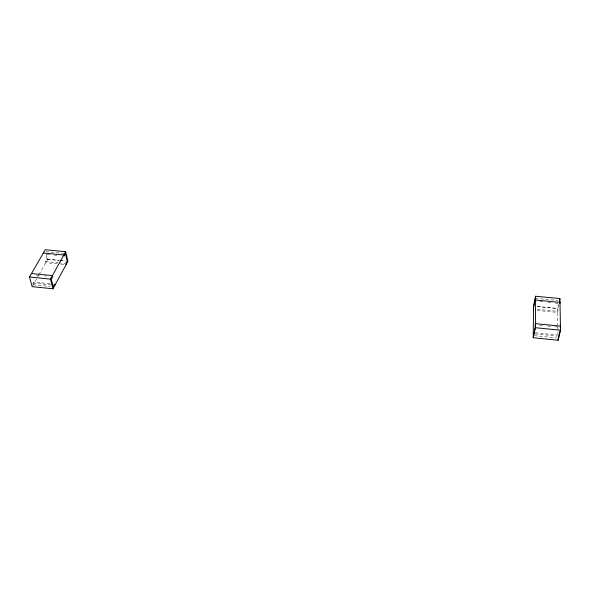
<?xml version="1.0" encoding="UTF-8"?>
<svg xmlns="http://www.w3.org/2000/svg" width="590" height="590" viewBox="0 0 590 590"><rect width="100%" height="100%" fill="white"/><g stroke="black" fill="none" stroke-linecap="round" stroke-linejoin="round"><path stroke-width="0.44" stroke-dasharray="2.95 2.21" d="M557.875 326.13L557.602 308.577L558.56 304.403M537.092 310.421L557.661 312.427L558.671 304.964M32.575 285.958L38.638 275.272M39.088 274.483L47.679 259.334L45.673 251.48M32.752 284.063L33.873 282.086L50.12 283.731M57.274 263.774L45.799 262.661L45.526 261.599L46.942 259.106L45.666 254.128M45.917 251.724L63.661 253.412M535.388 298.319L557.875 300.465M47.148 254.474L49.818 254.725M54.265 255.153L56.935 255.404M539.88 301.615L544.386 302.05M547.999 302.397L550.706 302.655M555.212 303.083L557.919 303.341M46.942 259.106L59.28 260.293M60.158 260.382L65.446 260.891M537.343 306.453L557.867 308.43M47.679 259.334L59.118 260.441M59.996 260.522L65.276 261.031M537.121 306.601L557.602 308.577M45.526 261.599L57.894 262.801M58.779 262.889L64.959 263.487M537.328 309.322L557.919 311.321M60.807 264.121L65.217 264.549M36.359 275.043L39.088 275.316M44.538 275.855L46.352 276.039M539.629 325.215L543.198 325.569M547.66 326.012L551.23 326.366M554.799 326.727L558.369 327.081M535.278 332.753L557.41 334.987M51.293 284.889L34.168 283.156L33.873 282.086M535.108 333.866L557.115 336.094M33.283 284.808L50.474 286.556M534.363 335.695L556.569 337.952M557.889 327.044L558.029 336.182"/><path stroke-width="0.89" d="M533.227 337.731L535.373 327.693L535.631 296.246L559.917 298.555L560.5 330.208L558.096 340.26L533.227 337.731L533.559 306.254L535.631 296.246M533.515 310.075L533.773 306.107L535.388 298.319L535.366 301.188L535.602 300.067L559.984 302.39L559.726 303.518L559.674 300.635M533.272 333.675L533.508 332.576L533.478 335.607L535.137 327.804L535.403 323.644L560.426 326.13L560.153 327.258M559.526 300.221L559.917 298.555M558.347 338.136L560.006 331.182M52.982 288.783L67.916 261.289L65.638 251.672L45.231 249.74L29.5 277.012L32.177 286.659L52.982 288.783L50.489 279.114L65.638 251.672M43.313 253.051L63.794 255.013L64.052 256.09L65.431 253.582L67.208 261.06L65.844 263.575L66.102 264.63M31.521 273.509L52.436 275.589L52.717 276.673L51.256 279.313L53.189 286.829L54.634 284.188L54.9 285.25M29.5 277.012L50.489 279.114M535.373 327.693L560.5 330.208M558.074 338.631L558.096 340.26"/></g></svg>
